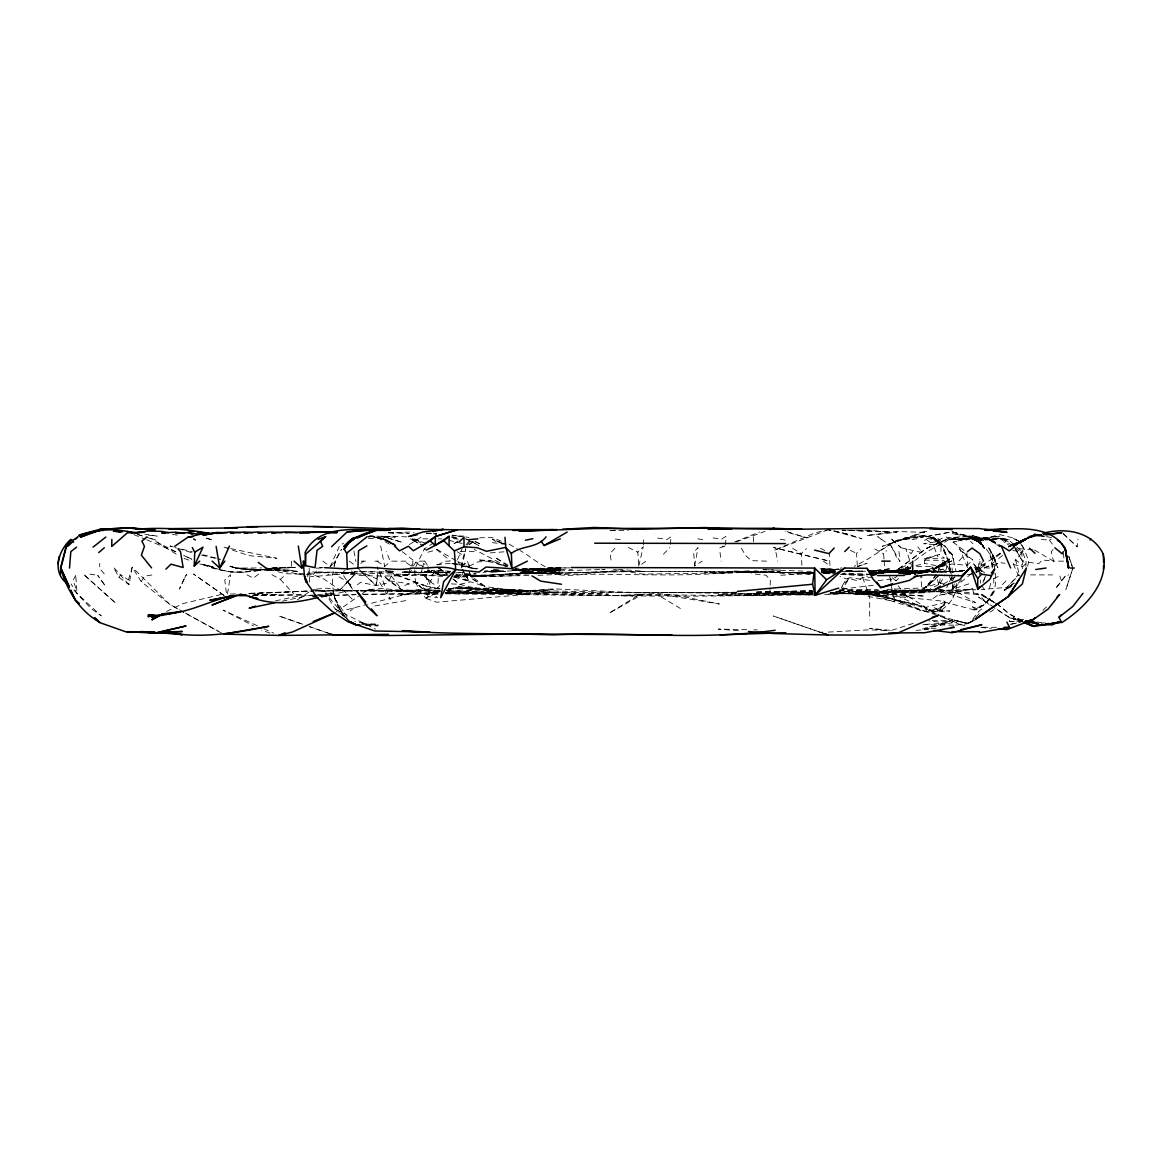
<?xml version="1.0" encoding="UTF-8"?>
<svg xmlns="http://www.w3.org/2000/svg" width="1162" height="1162" viewBox="0 0 1162 1162"><rect width="100%" height="100%" fill="white"/><g stroke="black" fill="none" stroke-linecap="round" stroke-linejoin="round"><path stroke-width="0.75" stroke-dasharray="5 3.75" d="M982.355 561.653L980.684 566.562L981.469 571.501L979.9 568.741L979.929 561.144M952.433 588.48L952.288 582.569L952.462 588.64L952.462 585.372M993.757 583.222L993.902 572.329M915.874 565.676L924.545 563.425L924.603 560.157L936.354 555.218M643.341 544.905L643.603 536.205M940.9 551.543L941.118 545.181C930.718 531.746 910.964 535.435 897.311 541.027L924.545 536.031L938.417 540.432L939.462 539.662L952.099 554.172L956.05 571.573M1025.915 566.301L1026.104 561.144L1022.487 551.994L1008.398 539.749L1000.148 537.701L980.045 540.896L1001.339 538.224L1008.398 539.749M769.825 593.811L770.101 586.941M770.159 585.212L770.362 580.056L766.063 575.248L751.494 573.65M725.582 545.109L725.945 536.35L721.834 539.023L710.781 537.643M869.568 580.346L849.698 577.717L846.343 578.952L841.404 587.376L869.684 596.672L894.304 601.437L894.958 587.42M412.597 566.083L412.844 561.144L411.159 566.097M956.253 583.484C956.936 594.944 949.906 604.676 940.494 610.544L931.416 612.171L920.827 610.689L883.991 595.278L830.133 592.431M992.232 568L993.06 555.131L989.094 548.086L992.232 568L986.393 568.029M457.668 561.144L461.706 568.029L462.185 561.144L466.325 546.43M438.96 569.729L437.537 588.451L441.458 583.28M1063.259 533.779L1077.203 546.837L1077.958 539.168M670.271 544.412L671.2 536.524L667.235 539.415L656.53 537.948M462.621 574.899L464.364 563.076L469.114 566.17L467.182 560.578M953.436 588.088L952.056 595.554M886.926 589.439L924.85 587.87L939.593 582.627L940.494 576.439M978.157 568.029L979.566 559.285M227.476 593.942L230.599 574.798L224.774 579.998L226.474 593.927M694.658 566.01L698.028 547.607L693.641 552.328L694.658 566.01L702.168 561.144M1021.761 620.944L1009.415 621.568L1010.127 618.097L978.607 597.137L991.651 606.143M1027.673 566.301L1028.733 561.144L1024.158 549.03L1019.466 541.579L1012.596 537.788L1000.148 534.694L978.07 539.691L1000.148 536.176L976.327 538.95L972.652 537.294C984.548 538.369 996.168 538.267 1007.701 540.069L1009.328 539.153M334.06 566.635L335.353 560.505L341.352 549.365M461.706 568.029L465.613 549.742M334.22 565.821L335.353 560.505M334.264 565.938L335.455 560.665L341.512 549.553M307.233 576.628L308.787 570.005M945.636 571.457L948.119 561.144L943.224 547.404L948.366 561.144L951.286 572.968M422.329 568.349L420.673 574.899L426.251 574.899L430.928 587.26L439.686 589.047L426.338 586.229L422.576 588.684L415.473 583.004L414.79 569.801M422.736 566.707L423.564 563.439L428.691 567.245L426.251 574.899M989.53 588.132L991.128 581.726M938.707 584.515L936.107 574.899L924.85 587.87L923.18 594.232L936.107 574.899L931.227 565.589L934.48 572.053M183.901 612.171L169.637 604.269L141.198 581.61L132.177 567.158L128.997 584.733L113.455 567.274L118.96 577.311L128.997 584.733L128.445 579.983L132.177 567.158L169.637 604.269L180.328 610.471M968.817 583.861L951.983 589.454L952.956 586.171M1072.86 568.233L1065.888 589.613L1072.86 568.233L1068.808 556.714M1023.548 560.621L1022.153 564.863L1015.588 559.866L1013.09 563.541L1018.086 574.899L1019.699 575.902L1015.588 559.866L1021.674 553.185M385.537 570.484L395.37 574.899L408.356 574.318L410.593 567.739M415.778 566.911L424.29 548.943L433.339 543.046M983.836 580.651L986.189 574.057L979.203 568.755L986.393 564.529M982.95 582.482L984.897 577.427M438.321 593.927L429.737 594.639L401.994 589.976L389.081 581.131L391.202 575.887L412.96 574.899M457.479 559.576L462.215 548.508M971.563 573.534L951.983 589.454L954.656 583.353M322.818 561.144L330.298 566.519L339.464 545.951L343.574 543.148M948.86 583.164L946.013 589.105L932.098 599.156M949.572 581.668L953.116 574.231M952.651 580.666L954.583 576.759M940.189 583.774L944.808 574.899M937.749 571.719L940.232 566.969M141.198 581.61L144.64 576.178L152.324 574.899M872.982 577.238L862.611 577.456L857.963 580.753L848.87 578.676L841.404 587.376L842.261 589.061L849.698 577.717M912.707 551.296L911.11 553.693L905.663 548.435L911.487 565.458M1065.365 576.032L1055.416 588.756L1065.365 576.032L1068.779 574.899M118.96 577.311L120.775 574.667L128.445 579.983M467.197 545.196L470.625 540.301M1011.797 586.229L1004.607 590.441L1018.086 574.899L1019.176 574.899L1006.728 587.391L981.222 589.555M940.523 565.008L938.62 567.652L939.099 571.995M945.49 602.279L925.46 607.421L926.187 609.948L939.564 610.123L945.49 602.279L942.948 600.333M945.519 602.628L939.782 610.137L940.494 610.544M972.652 619.23L978.636 611.502L983.691 607.421M408.356 574.318L412.423 569.365M429.838 581.683L434.109 584.341L424.537 576.221L429.838 581.683L431.828 579.344M465.918 544.92L470.131 539.967M890.179 572.517L900.027 569.424L891.82 572.024L898.197 569.177L926.259 548.479L948.047 538.616L971.403 538.253L978.273 541.303L984.243 548.333L977.838 541.463L970.953 538.529L977.75 541.419L984.708 548.29L977.838 541.463M1053.019 549.655L1051.189 551.805L1053.527 561.144L1064.247 561.144L1063.23 552.4M883.991 559.067L883.614 553.882L886.562 550.657M306.318 574.42L313.014 574.667L324.053 579.083L339.885 590.02L355.398 573.65L368.267 574.783L377.621 579.286L390.214 599.461L377.33 566.795L377.621 579.286M959.057 560.854L964.809 554.695L972.812 560.026L959.696 549.335L964.809 554.695M614.901 548.275L610.065 553.432L611.197 561.144M339.885 590.02L355.398 573.65L351.229 570.949M663.415 554.259L669.908 547.563M898.182 574.943L895.292 577.892L891.254 575.248M939.55 575.045L922.003 589.86L920.624 575.408L923.805 580.317M313.014 574.667L317.662 569.932M330.298 566.519L335.6 561.144M1002.457 584.559L1006.161 580.826M974.453 618.591L971.926 621.147L966.857 623.268L954.104 620.072L966.871 623.297L973.741 620.915M975.731 617.312L979.522 613.463M638.606 564.485L637.836 552.153L643.283 546.648L638.722 566.243L646.014 561.144M344.896 570.411L341.643 573.65L327.844 574.667M857.324 565.821L856.554 553.344L861.216 548.696M951.983 589.454L961.86 579.577M801.867 565.371L801.359 553.591L806.384 548.624M432.104 574.899L439.091 568.029L447.196 573.912M994.222 566.736L999.349 561.754M1042.837 610.34L1048.022 605.46M271.952 574.711L280.318 579.402L285.968 574.26M339.101 576.817L347.293 581.741L352.507 577.02M878.051 580.637L890.876 579.025L896.105 580.768L898.662 578.487M991.636 541.913L993.118 540.62L1000.903 546.096L987.685 538.021L993.118 540.62M966.464 565.763L971.693 561.159M903.76 573.897L910.645 567.957L898.546 572.314M350.212 611.023L354.134 607.653M1004.375 542.683L1006.713 540.693L1014.092 546.808L1022.618 561.537L1021.674 552.923L1015.849 549.713M360.845 563.381L363.459 561.144M357.475 584.82L360.438 582.293L376.183 585.619L386.321 583.339M922.003 589.86L937.879 576.308M1002.632 555.392L989.545 565.734L975.906 572.387M377.04 561.144L384.695 566.446L391.158 561.144M924.85 587.87L938.068 577.064M1041.384 534.781L1026.322 538.166L1008.601 546.997L1026.322 538.166L1041.384 534.781L1027.629 536.35L1041.384 535.145L1034.5 533.881L1044.827 536.19M898.197 569.177L926.259 548.479L948.119 538.805L926.259 548.479M258.574 574.072L253.418 578.124L244.935 573.868M1004.607 590.441L1013.99 583.179M469.07 544.324L473.181 541.187M1000.075 553.214L986.393 562.713L975.179 568.45M1008.514 546.895L1034.5 534.593L1037.942 534.07M977.75 541.419L970.88 538.66C992.813 545.298 998.768 571.936 994.062 592.039L986.945 602.729L976.225 609.745L973.93 609.861C983.328 607.566 991.201 598.967 993.975 589.831L986.509 602.453L973.93 609.861L939.608 600.812L855.828 592.431L938.286 591.676L972.652 588.858L973.524 592.896L978.68 594.886M426.338 598.009L428.212 596.629L437.566 597.544L423.302 587.769L428.212 596.629M422.576 588.684L415.778 582.293L419.046 590.557L425.917 598.328L435.881 593.216M1014.048 583.077L1004.055 590.238L1012.465 584.733M926.826 538.355L938.388 540.461L939.462 539.662L924.545 535.595L896.338 540.417L867.491 559.329L854.201 566.388M336.181 611.851L360.685 594.755M362.123 593.753L367.889 589.73L381.63 588.509L415.996 591.632L367.584 604.284M297.327 599.882L310.065 591.284M966.247 540.17L967.844 539.11M990.097 612.098L993.786 609.745M409.373 544.571L421.53 536.859M943.312 584.268L958.476 574.769M469.201 544.644L473.5 541.986M879.097 551.078L896.381 540.446L924.545 535.595M458.307 540.984L452.555 544.412L457.291 541.971M913.201 561.449L899.286 569.133L890.179 572.096L914.131 566.126M914.625 560.621L927.436 551.456L949.572 539.299L974.003 538.602L979.493 540.548L983.851 546.038L974.003 538.602L949.964 539.517L972.652 537.483L994.643 539.793L997.504 538.819M924.661 540.461L926.55 539.371M975.731 571.138L979.9 568.741M1013.598 546.547L1034.5 534.593L1037.942 534.346L1034.5 534.636L1012.465 545.719L1034.5 535.333L1043.476 536.379M166.573 611.444L182.797 603.644L221.376 594.45M937.531 609.237L944.924 605.111L932.331 610.587L937.531 609.237L932.331 606.782M469.259 572.053L469.404 574.653L472.484 579.083L485.048 586.534L512.21 590.238L553.432 592.271L512.21 592.329L484.714 589.032L512.21 591.807L553.432 589.657L512.21 591.792L484.714 590.209L458.177 586.592L525.95 591.676L457.232 593.826L445.206 592.881L525.95 591.676L512.21 591.792M955.469 625.141L967.554 623.703L975.296 619.912M1034.5 534.593L1013.017 546.198L1034.5 534.636M437.74 564.964L445.002 561.144L449.709 561.144M978.201 541.231L983.052 538.936L972.652 536.989L953.072 542.131L972.652 537.483L983.052 538.936M938.62 584.588L922.977 592.809L888.494 594.145L835.405 592.286M894.609 572.605L899.039 570.31L893.97 572.154M942.411 538.137L939.942 539.4L932.795 536.96L945.432 546.91L932.795 536.96M975.499 569.249L985.202 564.412L975.223 569.525M1041.384 539.56L1049.33 540.01L1051.349 539.008M469.114 566.17L477.843 561.929L491.584 560.825L506.036 566.504L491.584 562.161L477.843 559.793L491.584 560.825L504.076 566.01M993.786 578.603L1000.192 575.524M967.568 623.66L972.347 621.51M1011.332 544.789L1034.5 535.391L1012.058 545.385L1034.5 535.333L1044.551 536.539M975.804 572.241L982.674 569.845L975.993 572.241M724.391 546.067L719.365 548.086L724.42 546.242M734.457 542.044L759.614 531.964M897.674 572.096L907.943 566.649L901.058 570.382L908.757 567.259L891.922 572.372M828.332 529.669L773.732 550.527L814.591 532.966L828.332 529.669L848.957 534.462L861.855 538.761L828.332 529.669L848.957 534.462M1020.861 540.577L1029.721 537.207L1042.27 535.45M895.089 572.198L899.925 570.862L895.205 572.198C914.262 572.779 934.204 571.37 949.848 559.111L936.049 567.216L949.601 559.067C927.479 578.937 896.352 570.527 869.568 570.687L890.179 571.181L845.515 571.283L849.015 570.789M736.229 541.899L764.916 531.397M924.545 531.397L882.263 546.343L924.545 532.298L924.545 531.397L929.702 531.397M971.33 538.587L968.629 539.531L949.572 539.299L968.629 539.531L972.986 543.758M857.541 566.577L867.099 563.25L857.469 566.562M891.762 630.312L915.395 622.687M975.789 570.034L1000.148 562.611L1004.97 563.338M427.921 552.226L436.941 549.757L450.304 560.941M404.623 585.314L414.979 582.511L430.928 587.26M898.778 572.735L903.934 571.355L897.064 572.401M838.514 568.726L823.161 572.779L835.202 572.663L823.175 572.459L835.202 570.934L821.461 572.14L835.202 571.341L821.461 571.355L835.202 571.428M338.2 611.953L365.856 604.734M931.416 572.198L942.338 569.453L917.675 573.81L932.418 570.295L943.834 564.136L932.418 570.295L917.675 573.883M823.161 572.358L841.927 567.826M321.656 597.181L347.264 591.022L358.114 591.124M910.151 568.668L893.36 572.212M893.418 572.14L904.733 569.583L890.179 572.372L873.011 572.067M451.35 583.876L459.6 584.355L470.842 581.857L485.048 586.534L469.404 574.653L469.259 564.935M282.119 601.204L308.119 595.685L315.381 595.554M440.049 588.64L429.737 588.96L400.44 595.162L441.691 591.618M275.525 600.841L296.441 596.469L315.861 594.813M917.108 538.674L912.141 539.662L904.588 537.265M1011.695 624.023L1020.12 622.338M1010.127 624.372L1020.439 622.396M952.041 531.731L971.359 537.251L952.041 531.789L920.609 537.715L952.041 531.789L974.003 537.57L979.479 540.562L983.415 546.053L974.003 537.57L952.041 533.547L972.652 536.307L947.916 538.021L972.652 535.667L982.602 538.703L972.652 535.667M440.34 590.616L426.846 593.172L439.352 591.167L360.409 590.499M448.779 589.032L457.232 587.435L525.95 590.398L635.904 592.751L736.853 592.475L635.904 592.62L553.432 588.843L512.21 591.836L484.714 590.209M944.619 565.705L940.523 566.475L924.545 563.425M321.554 596.832L331.882 594.944L319.811 595.917L333.523 593.317L312.912 589.381L326.653 588.161L347.264 591.022M374.963 605.91L407.281 600.347M928.772 569.67L917.675 571.602L903.934 571.995L962.339 571.559L931.416 571.82L945.171 571.835L933.144 572.285M929.135 569.641L917.675 571.486L869.568 570.542L931.416 571.341L926.259 572.329L931.416 571.457L869.568 570.469L958.911 571.515L952.041 571.573L964.14 570.484M446.498 590.02L457.232 588.306L525.95 590.398L453.325 592.707L484.714 588.088L525.95 590.398L446.629 590.136M963.734 570.557L952.041 572.067L890.179 571.399M924.545 572.503L917.675 573.549L921.117 573.215M967.496 574.638L972.652 573.868M842.261 589.061L874.899 585.082M218.964 569.409C244.238 577.441 269.976 565.182 295.729 567.535L268.277 567.84M199.806 563.948L214.113 567.158L202.943 564.543C223.482 573.52 245.836 573.592 267.42 568.973C254.885 570.774 241.464 570.876 229.626 565.879L236.728 568.218L229.858 566.504L236.99 568.073L261.479 567.928M964.605 570.31L952.041 572.067L962.339 571.457M257.92 570.266L271.254 568.538L257.92 570.106L243.904 569.235L257.92 570.455L271.676 570.048L256.787 569.365L292.287 570.353L270.354 569.787L285.416 573.665L304.647 574.362M845.384 571.37L850.366 570.745M903.934 569.322L911.56 568.334M368.136 536.902L374.76 536.06L395.37 537.062L381.63 537.135L395.37 536.336L409.126 537.018M1041.442 623.224L1045.001 622.774M845.384 571.225L848.71 570.832M848.87 578.676L846.343 578.952L839.981 576.367M257.92 570.106L273.026 568.538L268.001 568.959M458.249 539.153L450.29 538.267M436.607 564.688L450.348 563.338L464.103 564.776L450.348 563.265L470.886 568.058L476.522 569.089L465.425 566.199L470.886 568.058L477.945 568.668M368.107 536.67L374.76 536.06L369.603 536.307M292.287 567.535L270.731 568.538L295.729 567.55M266.316 569.104L257.92 569.816L235.784 568.291L299.157 571.472L264.675 567.928M317.633 594.668L333.523 593.317M490.291 552.938L504.279 551.79M445.206 593.361L457.232 592.373L445.206 592.446M369.342 536.8C379.073 535.435 388.82 540.025 396.068 546.256L382.908 538.5L395.385 544.688M903.876 574.899L908.059 574.565M749.301 570.803L725.248 572.881L642.775 574.101L610.079 568.799M368.107 536.888L374.76 536.365L395.356 544.804M277.384 567.942L270.514 568.45L277.602 567.942M429.141 570.774L436.607 574.464L445.206 575.51L354.134 572.895L312.912 576.599L268.117 568.479M453.79 576.454L477.843 576.047L560.316 570.818C544.368 570.295 533.169 557.687 519.966 550.497M429.737 588.96L399.728 591.08L415.996 591.632L359.93 591.138M915.961 630.37L924.545 629.789L950.516 621.002L924.545 628.381L952.404 622.672L924.691 624.444M498.454 570.862L484.714 571.544L500.183 570.862M512.21 570.382L560.128 567.942M897.064 571.878L917.675 570.702L897.064 571.878L871.282 570.629L876.438 570.891M299.157 573.825L326.653 572.372L312.912 572.764L354.134 572.706L312.912 571.82M556.235 568.044L547.491 568.305L560.621 567.957L547.404 568.291L572.401 567.797M546.561 569.598L532.821 570.484L515.754 569.641L546.561 570.905L560.316 572.881L531.571 569.627L546.561 570.905L560.316 574.173L538.66 568.479L546.561 570.891L539.851 567.957C566.94 584.82 599.331 566.896 629.034 571.588M1009.415 621.568L1021.834 620.769M552.705 567.986L519.08 569.307L532.821 569.249L515.42 568.087M532.821 569.351L546.561 568.494L515.637 569.7M512.21 570.832L483 572.343M869.568 572.59L883.309 573.084L869.568 573.796L883.309 573.171L873.011 572.75L883.309 573.273L873.011 573.679M780.791 575.248L793.849 574.464M883.309 572.968L869.568 573.796L883.309 573.229M552.429 567.971L512.21 569.729L532.821 569.554L519.08 569.525M503.611 570.862L484.714 571.457M453.79 577.122L529.378 575.466M491.584 576.41L519.08 575.539M842.072 571.602L852.269 570.876L845.515 571.123M455.504 575.001L476.13 573.781L453.79 575.756L532.821 573.839M512.21 573.563L539.691 572.125L477.843 575.742L464.103 574.885L477.843 575.96L464.103 574.057L477.843 576.192L491.584 576.308L532.821 572.358L519.08 573.476L546.561 572.546L519.08 572.445C551.195 575.597 583.164 571.544 615.294 571.631M491.584 570.6L498.454 570.251L484.714 570.905M519.08 569.961L539.691 568.959L512.21 570.281M477.843 576.207L491.584 575.553L477.843 576.192L464.103 572.982M249.06 593.767L309.47 590.95M936.107 628.192L921.611 628.903L928.772 629.789M248.799 593.622L313.246 590.95L248.392 593.346M828.332 632.099L869.568 629.804L886.751 630.53M615.511 530.192L608.423 530.482L628.134 530.438M356.197 594.523L319.782 596.251M363.372 594.232L438.103 592.881M839.138 590.892L933.144 589.788M824.715 594.436L924.545 590.746L980.96 594.726L994.106 602.424M388.5 532.283L409.126 533.387L395.37 532.835L409.126 532.036L414.268 532.922M230.381 594.072L235.784 593.855M812.165 593.332C693.917 599.011 575.51 594.653 457.232 592.62L445.206 592.576M505.325 574.101L642.775 571.254L618.678 569.336M519.08 573.679L560.316 572.634M814.591 591.821L718.377 594.523L759.614 593.491L787.095 591.284L814.867 593.157M812.79 591.981L773.355 593.375L814.809 593.274M812.223 592.751L744.217 595.002L812.514 593.041M936.499 589.468L855.828 592.199L936.499 590.398M547.404 568.291L560.621 567.957M448.634 588.35L525.95 590.398M883.875 595.598L830.133 592.78L883.875 595.598L926.346 611.662L949.833 610.994L928.932 610.616L933.231 611.517L922.018 605.954L861.057 591.647L835.856 591.821M479.557 537.817L491.584 537.454L502.754 541.71M905.648 574.754L915.961 574.493M1006.713 540.693L1001.339 538.224L976.036 538.965L994.643 539.793M924.545 571.196L931.416 571.007M756.68 592.126L812.558 590.499M839.603 589.715L878.152 589.526M812.064 592.504L743.346 594.523L812.064 592.751M835.507 592.01L869.568 591.008L897.166 595.757L921.727 607.072L861.057 591.647L855.828 591.719L924.807 596.121L861.057 591.647L835.885 592.373M316.122 568.16L321.337 568.029M354.134 572.895L340.393 572.401L354.134 572.895L340.393 573.157L354.134 573.723L340.393 572.721C375.108 579.577 410.317 572.968 445.206 576.701M601.538 569.467L604.981 569.365L546.561 571.312L560.316 570.818L546.576 569.133L560.316 570.644L546.561 570.063L560.316 570.208C545.225 569.365 528.986 575.074 514.766 568.218M534.535 573.796C626.696 570.484 718.973 570.978 811.149 573.287M883.309 592.489L829.871 593.898L938.286 591.676L828.666 593.942M953.755 625.185L922.962 624.56M855.828 591.719L933.144 590.281M750.797 595.699L812.369 594.305M311.184 590.921L358.622 590.499M317.197 595.51L355.296 594.784M362.544 594.639L438.742 593.782M756.593 592.01L811.991 590.993M838.79 590.499L856.67 590.165L908.393 596.396L938.765 615.628M455.504 572.837L464.103 572.561L455.504 572.648M253.592 594.944L278.212 594.537L252.837 594.218M717.274 595.423L812.049 594.653M871.282 574.696L842.072 574.043M873.011 574.682L876.438 574.624M938.286 590.325L975.935 589.759M537.977 575.364C602.671 571.762 667.613 578.11 732.118 572.416L704.637 572.314L725.248 573.36L759.614 571.53L732.118 571.196L780.225 571.646L766.484 571.559L811.149 573.912L793.966 574.42L754.458 570.745M819.471 632.23L823.016 632.186M560.287 567.942L568.784 567.84M916.76 566.519L931.227 566.359M903.934 571.486L917.675 571.341L897.064 571.544C915.874 572.663 935.279 570.76 951.794 560.883L935.454 567.579L952.041 564.02L968.004 565.357M932.258 620.552L952.782 620.29L940.436 622.295L928.787 620.813M560.316 569.351L572.343 569.307M252.837 595.394L303.137 594.886L252.59 595.293M921.117 572.358L898.778 573.476L921.117 573.36M905.648 573.984L915.961 573.897M358.303 590.528L315.047 590.935L358.303 590.819M360.104 590.514L439.425 590.093M812.209 594.058L773.355 594.407L816.378 594.988M368.47 538.427L378.812 538.355L392.19 545.603M236.99 568.073L244.18 568.16M440.049 590.398L360.104 590.804M756.665 592.359L812.558 591.995M642.775 571.544L670.271 571.515M438.321 592.475L429.737 592.533L438.321 592.562M635.904 592.751L736.853 592.257M450.348 572.924L402.241 572.14L448.634 572.59L422.866 571.486L450.348 572.59L436.607 572.212M422.866 538.848L428.023 538.848M361.397 561.144L365.594 561.144M374.977 561.144L378.376 561.144M405.974 561.144L390.112 561.144L386.278 551.369M424.391 561.144L416.504 561.144L412.684 566.954L403.882 561.144M948.119 561.144L949.398 561.144L950.226 571.457M738.988 572.024L814.591 572.866L725.248 571.631M1030.592 574.899L1052.569 574.899M366.742 625.069L378.827 625.069M924.545 532.298L897.064 531.557L866.547 535.566L897.064 532.167L869.568 531.005L890.179 532.341L869.568 530.235L842.072 530.279L869.568 531.179L842.682 530.192M752.744 572.183L766.484 572.212L738.988 571.995M670.271 571.457L752.744 572.212M870.512 575.045L875.872 575.059M736.229 593.811C643.356 590.601 550.076 595.38 457.232 588.074M738.03 593.826L814.649 594.929M982.703 627.262L998.768 627.306M445.99 593.826L632.753 595.888L446.615 591.443M438.321 538.848L441.763 538.877M244.18 572.227L230.439 572.111L210.903 567.259L215.74 568.552M924.603 560.157L943.776 560.331L950.719 572.27M638.098 594.61L750.507 595.699M460.53 551.514L475.418 551.689M515.478 569.293L539.691 570.034M821.461 570.135L835.202 570.789L821.461 569.874M445.278 592.765L531.281 593.826L447.065 590.514M361.934 623.994L377.403 624.212L361.629 623.994M403.969 572.154L436.607 572.503L403.969 571.849M426.294 533.111L436.607 533.3M869.568 572.024L883.309 572.285M814.591 572.953L787.095 572.445L814.591 573.098M763.042 569.656L811.149 571.413M457.232 592.562L446.702 590.441L457.232 592.62L529.189 594.102L436.607 602.221L425.917 598.328M746.672 629.688L718.261 629.092L741.356 630.937M753.775 629.833L757.319 629.906M976.327 538.95L995.471 539.429M766.484 569.743L763.042 569.67L780.225 570.121M871.282 574.26L843.801 573.084M873.011 574.304L876.438 574.348M464.103 536.118L452.076 535.726L464.103 536.684M766.484 561.144L751.494 560.65L745.772 555.741L740.31 546.503M823.175 573.229L831.774 573.52M823.175 573.389L831.774 573.694M389.081 581.131L383.736 575.887L401.994 589.976L438.074 591.269M940.014 590.049L959.492 593.216L975.47 602.584L938.286 590.354M367.889 589.73L415.996 591.632M365.289 625.403L377.723 625.897L354.773 621.496M823.175 573.505L830.046 573.796M388.5 532.908L395.37 533.242L388.5 532.443M840.358 569.569L821.461 568.639L836.931 569.438M842.072 573.868L867.854 575.175M840.358 574.275L867.854 576.178M821.461 571.835L835.202 572.779L821.461 571.907L831.774 572.474M821.461 569.569L836.931 570.542M821.461 570.295L833.488 571.167M426.294 533.314L436.607 534.128L429.737 533.111M980.844 627.524L991.317 628.351M949.964 571.457L948.366 561.144L941.118 545.181L923.717 543.743L935.701 541.841L941.118 545.181L949.398 561.144M972.652 537.294L984.766 538.297L972.652 536.06M393.889 571.384L387.193 570.789L423.593 585.241L395.37 574.899M1032.727 549.873L1014.905 548.246L1022.618 561.537M890.179 630.327L869.568 628.381L886.751 630.429M938.286 589.41L981.396 593.971L998.419 604.879L1009.589 614.146L1022.11 620.784L1011.637 618.852L994.556 608.147M148.402 535.159L157.16 536.132L144.887 534.2M1010.127 618.097L1023.766 619.695M518.499 570.121L532.821 571.777L516.102 569.976M1036.649 622.019L1044.667 622.992M385.464 570.789L393.729 571.806M615.294 539.023L623.311 540.025M505.92 544.368L491.846 542.567L496.595 540.911L506.095 544.063M369.603 535.726L374.76 536.365M823.175 572.561L835.202 574.13L823.175 572.648L833.488 574.173M452.076 535.13L462.374 536.466M446.92 574.812L436.607 573.432L430.405 570.949M172.484 534.418L177.859 535.159M448.75 540.301L462.403 543.511M389.59 580.898L409.009 583.716M451.727 537.469L458.438 538.471M418.291 573.999L424.406 574.899M89.794 574.13L95.023 574.899M697.752 538.834L705.726 540.025M942.818 611.227L939.564 610.123M1012.785 550.497L1022.487 551.994M780.225 539.27L787.357 540.403M516.044 569.249L519.08 569.816M448.634 575.974L436.607 573.825L428.458 570.513M465.73 536.946L468.983 537.57M465.425 566.199L476.522 569.089M1022.371 620.523L1011.971 618.402L1021.63 621.83M228.958 548.261L223.641 547.142L228.696 548.842M230.73 548.624L276.803 558.254L248.9 555.625L230.381 549.408M201.505 555.218L220.228 559.329M1046.541 536.568L1051.712 537.715M900.114 547.534L922.628 552.676L917.675 546.895M955.019 620.552L966.871 623.297L955.019 620.552L932.578 612.723L921.684 606.041L861.057 591.647M451.727 536.786L460.123 538.718M452.759 578.908L459.6 584.355L495.288 593.027M787.095 531.659L807.183 537.919L785.192 531.673M202.943 564.543L213.053 567.201L202.943 564.296M462.447 569.395L465.439 574.899L468.155 575.611M173.428 546.881L169.972 545.966L176.58 547.999M182.085 549.176L192.485 551.921M202.871 554.666L220.199 559.242M454.168 577.194L469.143 581.218L462.534 569.496M412.263 538.936L425.379 543.148M269.947 633.101L261.595 630.051M137.392 534.476L145.758 537.004M178.222 548.508L191.44 552.575M856.67 590.165L935.352 614.567M137.392 534.331L145.758 536.931M938.417 540.432L932.316 538.5L941.118 545.181M412.379 539.11L420.528 541.681M823.175 633.319L773.267 615.991L824.991 633.856M328.367 633.217L309.528 626.725M465.439 574.899L469.143 581.218L459.76 578.008L456.303 574.798M302.73 624.241L278.778 615.918L302.701 624.328M309.571 626.623L330.095 633.755M184.09 558.443L191.948 561.202M977.925 541.26L970.88 538.66M414.006 538.848L422.169 541.899M939.593 582.627L944.575 584.515M908.393 596.396L901.523 593.709L907.929 597.021L901.058 592.141L908.03 597.544L898.124 585.793M964.852 625.926L940.392 616.281L963.225 625.853M133.833 534.651L145.177 539.168M146.79 539.822L177.423 552.589L154.793 540.969L178.106 555.262M465.134 538.631L467.778 539.691M972.957 607.014L977.75 608.961M1023.039 621.699L1013.206 617.676L1022.357 621.714M507.358 566.722L474.198 549.394M471.06 568L457.683 561.493M502.972 543.831L492.339 539.27L503.233 543.613M508.128 565.269L494.823 557.223L508.912 566.795M257.339 625.752L223.104 610.137L253.577 625.897M263.861 628.729L273.651 633.188M475.04 541.652L481.286 544.513L475.04 541.463M469.143 581.218L456.564 574.609M850.352 550.381L856.554 553.344M628.351 547.505L637.836 552.153M335.121 609.106L375.558 629.092M222 633.348L181.853 611.357M428.967 570.673L436.607 574.464M466.674 539.4L478.904 545.544L471.83 541.565M820.43 548.29L827.823 552.139M1022.299 620.871L1009.589 614.146L998.419 604.879L981.12 594.537L997.054 604.109M456.143 560.665L435.735 548.682M1019.466 541.579L1012.596 537.846L1019.466 541.594L1024.158 549.03M874.768 548.958L883.614 553.882M185.499 613.042L218.805 631.489M896.105 580.768L890.847 576.759M1034.5 550.033L1053.527 561.144L1042.445 559.997L1038.581 563.817L1027.513 562.059L1022.851 566.649L1014.629 564.805L1013.09 563.541M509.145 544.15L518.426 549.597M472.484 579.083L485.048 586.534M661.207 596.919L680.366 608.467M792.745 548.377L801.359 553.591M974.293 567.448L978.419 570.15L981.977 574.783L973.335 563.628L978.419 570.15L980.016 575.292M457.232 551.645L464.103 556.177M1001.339 538.224L1014.092 546.808M420.441 565.066L423.404 566.853M224.048 595.467L193.444 573.97L223.99 595.38M898.981 551.442L899.882 561.537L891.239 546.067L877.673 536.626L883.091 540.679M926.811 539.851L931.401 543.119M976.225 609.745L972.652 607.203L972.652 601.96M946.1 536.888L966.871 552.575L967.51 564.587M823.364 561.144L829.988 565.952L829.305 552.909M416.969 540.199L420.804 542.988M424.29 548.943L425.655 549.931M392.974 544.775L387.658 540.896L380.787 538.297L369.501 536.103L380.816 538.282L387.658 540.896L392.988 544.76M349.283 561.144L355.659 565.792M419.947 565.545L399.626 549.611M1000.09 538.485L1012.944 548.319M342.906 614.713L349.53 621.583L342.906 614.713L334.714 598.27L333.044 591.037L334.714 598.27L342.834 614.785L349.53 621.583C335.179 609.28 330.821 589.381 333.087 571.225M439.091 568.029L447.297 574.551M1015.356 547.825L1019.147 550.89M1063.375 533.721L1077.203 546.837M453.456 579.097L459.6 584.355M347.293 581.741L350.866 584.922M343.415 615.933L334.351 607.871L325.534 593.23L348.6 620.552M357.576 568.029L376.183 585.619L377.839 575.234L376.285 580.056L376.183 585.619L359.595 570.31M342.558 589.294L353.626 600.71M342.834 614.785L345.056 617.08M73.947 590.267L90.999 608.51L101.297 615.889L77.563 594.029L71.042 583.92M981.759 597.718L984.272 600.376M946.26 572.575L940.523 566.475L943.776 560.331L951.707 574.653M280.318 579.402L293.754 593.898M104.217 573.781L99.685 568.45L99.685 563.468M938.388 540.461L943.297 546.547M973.335 563.628L978.375 570.121M391.202 575.887L401.994 589.976M1049.33 540.01L1053.919 546.271M981.716 585.561L984.548 589.642M949.339 576.715L952.259 581.087M334.714 598.27L348.484 619.012M343.603 575.684L352.783 589.817L347.714 580.782M424.667 560.955L427.805 565.865M952.811 596.89L953.392 597.922M469.956 573.432L472.76 578.923M891.239 546.067L896.512 557.223M989.094 548.086L997.824 567.811L993.06 555.131M958.97 546.881L967.685 568.029M934.146 547.128L937.879 556.7M862.611 577.456L869.684 596.672L869.699 619.971M1059.817 576.032L1061.763 581.363M1068.779 556.409L1069.911 559.561M1070.478 561.144L1072.381 566.824M925.46 607.421L926.346 611.662L926.187 609.948M775.926 552.386L777.712 561.144M380.628 545.893L384.695 566.446M353.887 550.977L355.921 561.478M425.713 574.899L427.558 584.457M889.613 575.727L894.304 601.437M1021.863 565.415L1022.473 568.828M951.939 576.12L952.433 579.068M720.019 552.415L721.108 561.144M884.108 560.796L884.485 565.996M952.07 567.942L952.274 571.413M309.179 568.349L309.571 582.191M291.604 561.144L291.618 569.133M980.568 580.07L980.568 583.135M890.876 579.025L890.876 582.002M753.397 536.815L753.397 544.746M184.148 578.778L179.369 589.09L186.501 574.478L184.148 578.778M75.719 575.408L73.104 580.346L76.91 591.08L75.719 575.408M1000.424 553.62L996.328 556.932L1000.424 553.635M637.575 595.699L608.888 613.304L642.397 594.334L656.53 593.491L677.141 595.438L719.38 603.993L665.797 595.162L620.987 595.249L642.397 594.334L637.575 595.699M1022.778 541.202L1014.208 546.242L1027.469 538.863L1022.778 541.202M910.645 567.957L903.775 571.951L910.659 567.971M939.317 554.492L923.194 558.82L944.401 558.036L939.317 554.492M901.204 569.511L890.179 572.169L901.204 569.511M437.958 591.356L427.442 593.55L437.958 591.4M457.232 587.318L448.459 589.163L457.232 587.435M972.652 588.858L938.78 595.322L972.652 588.829M886.751 572.619L878.152 573.708L886.751 572.619M889.627 568.872L869.568 571.21L889.627 568.872M903.934 570.629L890.179 572.372L903.934 570.629M546.561 592.722L532.559 593.855L553.432 592.431L608.423 594.145L546.561 592.722M811.149 573.723L807.721 573.984L811.149 573.796M917.675 572.387L903.934 573.302L917.675 572.532M890.179 571.98L873.011 573.069L890.179 571.98M875.523 574.754L872.183 574.943L875.451 574.754M505.325 571.341L491.584 572.096L505.325 571.341M560.316 569.946L546.561 570.702L560.316 569.946M271.676 569.22L257.92 569.816L271.676 569.22M862.698 571.094L845.515 571.457L862.698 571.094M539.691 568.872L515.637 569.641L539.691 568.872M381.63 572.212L354.134 571.53L393.657 572.053L381.63 572.212M546.561 569.38L539.691 569.511L560.316 569.22L546.561 569.38M323.21 567.593L319.782 567.564L323.21 567.593M811.149 572.779L787.095 572.546L811.149 572.808M903.934 573.737L898.778 573.694L903.934 573.737M498.454 570.034L491.584 569.903L498.454 570.048M836.931 569.511L819.747 568.843L836.931 569.525M450.348 571.312L431.451 570.411L450.348 571.384M512.21 591.807L484.714 589.221L512.21 591.836M532.821 572.706L519.08 570.847L532.821 572.735M826.966 560.534L773.572 547.534L826.966 560.534M211.557 539.691L204.686 537.672L211.557 539.691M401.456 542.102L381.63 536.132L401.456 542.102M155.795 540.039L147.429 537.512L155.795 540.039M191.788 559.169L183.814 555.523L191.788 559.256M414.776 541.013L409.765 538.485L422.953 545.82L414.776 541.013M991.956 541.303L986.988 538.442L1000.133 546.866L991.956 541.303M895.147 542.276L890.412 538.108L900.347 547.084L895.147 542.276M114.951 602.497L83.33 574.13L114.951 602.497M104.638 584.994L97.797 575.451L104.638 584.994M951.925 554.535L946.943 548.711L953.799 559.939L951.925 554.535M992.973 555.407L988.659 547.81L995.747 560.462L992.973 555.407"/><path stroke-width="1.5" d="M1065.22 548.377L1068.401 568.029L1065.22 548.537C1049.431 522.261 1010.78 529.494 984.679 530.061M449.069 545.835L449.157 536.278L435.125 545.414L430.172 540.896L413.338 550.73L408.443 546.213L399.525 550.846L394.368 545.98M111.857 539.328L111.741 546.46L127.355 532.835L144.538 532.065M199.69 561.144L194.243 565.981L194.722 552.153L192.267 547.505M324.634 567.652L347.365 568.915L357.925 568.029L358.55 550.715L366.858 545.893M435.125 545.414L435.489 536.466L457.232 529.799L553.432 529.611L519.08 531.266L594.668 528.536L704.637 528.158L787.095 529.349L924.545 527.809L952.041 529.422L929.702 528.623M60.395 574.057L60.787 568.029L69.4 587.13L60.787 568.029M69.502 568.029L70.824 551.63L76.547 547.186M67.919 584.021C51.346 572.997 58.173 550.396 70.853 539.313M58.1 563.802L58.942 556.83M838.688 588.103L815.143 595.264L812.587 584.239L814.678 568.073L571.196 567.506M94.645 617.676L99.859 622.425C79.205 610.791 67.018 590.238 60.54 568.029L65.827 547.404L71.448 539.749M61.295 566.301L66.234 547.404L71.681 539.938M229.422 546.053L219.763 568.029L212.123 561.144M194.243 565.981L203.045 547.142L194.722 552.153M304.008 563.338L301.786 568.029L294.073 561.144M1063.317 551.63L1062.199 553.838L1054.864 547.738M527.374 561.144L512.021 568.697L486.094 567.041L479.02 572.067L455.693 569.569L440.703 597.718L443.681 581.552L455.693 569.569L454.357 550.904L443.768 540.766L426.483 550.047M1021.238 553.33L1022.691 550.861M1008.151 596.643L1026.395 567.957L1022.342 583.978L1008.151 596.643L975.833 618.997L1008.151 596.643L1019.481 579.025M826.618 579.78L814.678 568.073L815.143 595.264L826.618 579.78L844.585 568.058L866.983 568.32L870.934 573.839M224.891 561.144L219.763 568.029L216.132 546.387M1082.984 593.303L1072.889 606.419L1058.96 617.254L1061.342 621.931L1034.5 626.405L1023.882 622.382M980.074 586.505L977.823 589.207L970.619 567.187L961.671 575.815L927.203 574.899L914.116 576.57M991.317 573.04L994.701 569.002L989.85 579.402L977.823 589.207L977.707 578.4L970.619 567.187L959.521 579.736L934.204 589.947L940.276 586.156M834.171 548.014L828.971 553.635L814.591 550.134M977.707 578.4L981.614 574.246L991.244 575.626M844.745 551.558L849.175 547.142M1058.96 617.254L1061.487 614.727M304.11 565.734L301.786 568.029L298.314 546.111M165.919 569.148L170.959 564.18L183.146 567.506L180.517 551.63L178.033 548.871M459.339 541.739L463.987 537.251L463.987 546.75L454.357 550.904M331.62 546.648L347.264 531.818L374.76 529.552L386.786 530.409M1023.243 622.396L1034.5 626.405L1037.957 623.718L1025.683 621.452L1032.481 620.087L1035.066 617.647M1057.086 596.934L1059.686 594.494L1048.095 609.091L1032.481 620.087M68.151 546.038L73.017 541.507M75.457 539.241L77.883 536.975L72.393 540.548L73.685 542M815.143 595.264L844.585 568.058M1025.465 622.542L1030.781 624.575M504.976 537.309L505.746 547.375L512.021 568.697L511.338 553.432C521.854 545.196 537.367 548.449 546.067 536.859M98.785 552.56L104.333 547.752M325.665 536.699L305.882 553.969L305.461 565.662L315.047 567.637L317.052 550.251L322.687 546.372L320.421 541.1L325.665 536.699L318.185 539.299M443.768 540.766L449.157 536.278M430.172 540.896L435.489 536.466L457.232 529.799L402.241 529.044L405.814 529.291M367.163 536.67L346.668 553.185L347.365 568.915M147.051 536.859L141.866 541.071L144.451 546.358L141.372 555.175L151.583 567.884M1090.116 539.996L1091.074 539.226M93.047 547.128L105.829 537.062M967.496 551.601L972.1 548.043L979.842 553.664L983.575 561.144M1013.685 547.52L1009.241 550.875L1001.208 545.806L1010.606 567.971M174.808 546.256L187.852 537.28L202.943 533.59L211.542 533.924M421.821 545.806L435.489 536.466M917.443 575.466L909.294 580.419L880.796 587.623L872.938 578.996L866.983 568.32M541.158 541.274L544.136 545.486L567.187 532.08M159.209 615.657L151.859 619.869L160.966 614.887M1058.175 622.12L1052.511 624.822L1038.015 624.662M156.841 615.555L151.888 617.676L163.508 614.262M544.136 545.486L560.316 538.834M285.155 632.767L278.546 635.411L223.569 634.118L268.756 626.289C236.031 632.898 201.81 638.824 168.592 632.578M313.261 621.481L334.743 612.868L292.287 632.07L278.546 635.411L388.5 634.35M236.336 595.438L211.992 605.068L236.656 595.569L245.647 595.481M769.985 529.538L773.355 528.303L802.041 529.291M374.76 530.918L356.08 537.483L349.21 542.378L344.112 549.219L349.21 542.378L355.935 537.294L349.079 542.48C366.19 528.405 390.098 527.955 411.174 529.335M892.46 583.76L880.796 587.623L876.86 582.118M255.538 606.128L249.176 608.191L275.176 602.686M932.287 617.254L939.041 615.076L897.064 633.319L869.568 635.091L828.332 635.004L773.355 633.508L748.473 631.518M408.53 536.539L422.866 532.036L443.477 529.306L432.99 531.47M234.056 595.394C209.436 600.26 187.402 614.306 161.707 613.957L180.052 611.691L161.707 615.468L147.966 615.148L153.123 615.148M79.248 534.941L99.859 529.32L127.355 527.94L154.836 529.494L149.68 529.538M99.859 530.308L79.248 535.827L99.859 530.308L79.248 535.827L99.859 530.337L103.302 530.497M934.132 630.443L952.041 632.651L981.919 624.72L960.829 629.659M79.248 535.493C96.214 529.465 114.951 527.795 132.366 532.777M525.427 540.243L532.821 538.703M410.273 536.176L417.26 534.738M232.327 595.641L209.814 600.275L237.774 595.205L246.562 595.06M1025.16 621.336L1031.9 620L1007.018 629.601L998.289 628.903M318.097 597.471C295.235 603.151 271.254 606.041 249.017 596.324L257.92 598.72L240.156 594.058M1006.902 622.12L1009.473 627.335L979.522 632.665L979.522 631.707L952.041 631.707L952.041 632.651M154.836 615.41L147.966 616.586L159.993 615.352M214.97 533.256L202.943 535.217L216.698 532.428L226.997 532.792M1043.098 533.3C1065.147 527.199 1092.745 531.6 1103.275 554.201C1109.1 583.324 1084.48 607.842 1062.155 622.396L1045.931 624.168M1035.734 569.496L1046.076 568.029M1045.858 534.941L1049.446 534.447M1053.033 533.939L1061.995 532.69L1046.526 534.259M1045.539 623.95L1049.054 623.5M1052.569 623.05L1061.342 621.931M1038.712 624.967L1042.329 624.575M187.852 537.28L192.921 536.771M468.504 539.705L477.843 538.819M737.347 591.414L812.587 584.239M775.083 630.283C701.485 640.64 627.32 631.605 553.432 634.859C503.044 633.203 452.57 634.481 402.241 630.893L429.737 632.041L374.76 630.981L347.932 621.772L331.606 610.892L317.487 597.994L306.071 581.61L304.488 576.178L303.137 561.144M316.354 596.208L312.912 596.484L316.34 596.367M285.416 532.762C302.599 531.688 319.768 532.109 336.965 532.486M309.47 532.777L299.157 532.719L336.965 531.847M202.943 533.997L214.97 533.097M225.167 528.085C285.445 524.352 345.942 527.403 406.235 529.276L388.5 528.565L402.241 528.114L420.179 529.291M347.264 531.818L374.76 529.901C350.721 529.102 317.342 526.56 305.127 552.546L305.461 565.662L303.805 561.144M144.538 532.312L134.226 533.024L147.966 531.049L161.707 531.354L168.374 532.719M557.019 529.567L512.645 530.438M562.408 529.262L594.668 527.475L637.618 529.349M877.513 575.582L904.399 575.466M135.939 529.291C160.646 527.243 185.513 528.768 209.814 533.532L197.264 532.051M383.344 530.468L390.214 530.119M99.859 529.32L127.355 527.955L154.836 529.988L127.355 527.94M950.603 627.495L954.234 627.306L924.545 632.738L888.698 633M232.153 528.144L237.309 527.897L168.592 528.666L173.966 529.306M636.791 529.306L704.637 527.563L732.118 528.71L711.507 529.262M708.065 529.32L732.118 528.347L773.355 528.303L776.797 529.131M720.149 634.83L785.773 632.709M221.84 533.213L216.698 533.387L230.439 531.92L240.752 532.762M161.707 632.113L182.332 631.474L154.836 633.174L127.355 631.692L154.836 631.91L127.355 632.331L99.641 622.571L94.471 617.792M390.214 529.756L374.76 530.119L381.63 530.468M257.92 526.618L247.361 526.72M984.679 529.523L1007.018 529.32L984.679 530.192L988.121 530.438M239.953 595.409L245.356 595.351M672.072 635.033L525.95 633.915L388.5 635.498L333.523 634.946L330.095 633.755M785.41 543.584L594.668 543.191M881.697 561.144L890.179 561.144M60.54 568.029L61.586 568.029M357.925 568.029C376.357 565.691 394.644 571.995 412.786 568.029C427.238 569.206 441.545 564.732 455.693 569.569M1070.478 568.029L1074.24 568.029M359.857 625.069L356.385 625.069L349.471 621.655L356.385 625.069L359.959 625.2M233.867 533.024L230.439 533.024L244.18 532.007L252.779 532.719M1004.128 627.32L1009.473 627.335M326.653 532.661L336.965 532.719M275.103 533.009L271.676 532.98L285.416 531.92L297.443 532.777M929.702 528.492L979.522 528.565L1007.018 532.356L993.278 530.961M312.912 526.56L332.259 526.807M247.622 533.009L244.18 532.966L257.92 531.978L266.519 532.719M261.363 533.009L257.92 532.951L271.676 531.964L281.974 532.792M184.046 533.402L175.462 532.806L189.203 532.733L192.645 533.808M463.987 546.75L477.277 547.738L486.529 551.325L505.746 547.375L511.338 553.432M159.993 632.753L182.332 634.67L177.176 633.798M201.229 534.259L189.203 533.126L192.645 534.142M182.332 532.98L175.462 532.196L161.707 532.937L165.294 533.431M188.302 530.99L193.691 531.63M142.81 631.562L147.966 632.201M151.409 632.622L154.836 633.043L186.036 625.94L154.836 633.348L141.096 631.503M561.435 584.254L540.78 581.145L532.036 575.902M136.114 532.821L127.355 531.441L132.366 532.966M170.306 632.636L173.734 633.217M1025.828 621.234L1037.957 623.718L1030.578 620.493M773.355 528.303L776.739 529.262M824.904 633.886L828.332 635.004L824.991 633.856M1024.681 622.367L1034.5 626.405M1025.247 622.44L1031.507 625.752L1030.229 625.069M1057.551 540.33L1060.296 541.797L1057.42 540.199M193.662 539.023L195.361 540.01M258.182 562.393L267.667 569.235M1029.474 548.203L1035.052 553.315M365.798 602.09L356.807 591.197L367.439 606.825L377.04 615.715L371.419 608.903M1061.385 543.525L1065.278 549.176M344.301 549.365L346.668 553.185M307.48 582.569L304.488 576.178L305.926 581.944M1065.162 548.987L1068.808 568.029L1065.22 548.537M1103.275 554.201L1103.639 562.481M912.635 561.144L912.707 571.254M1103.493 565.516L1103.493 569.017M348.527 541.666L343.618 546.706L353.524 537.875L348.527 541.666M367.889 532.864L357.199 537.89L374.76 530.569L367.889 532.864M92.989 531.993L80.556 537.164L99.859 530.192L92.989 531.993M1048.255 533.619L1043.098 533.997L1048.255 533.59M122.199 531.615L113.6 531.107L122.199 531.615M120.485 531.644L113.6 531.208L120.485 531.63M356.4 625.069L349.53 621.583L356.385 625.069M79.016 603.427L75.109 599.853L70.809 590.311L75.109 599.853L78.987 603.441"/></g></svg>
